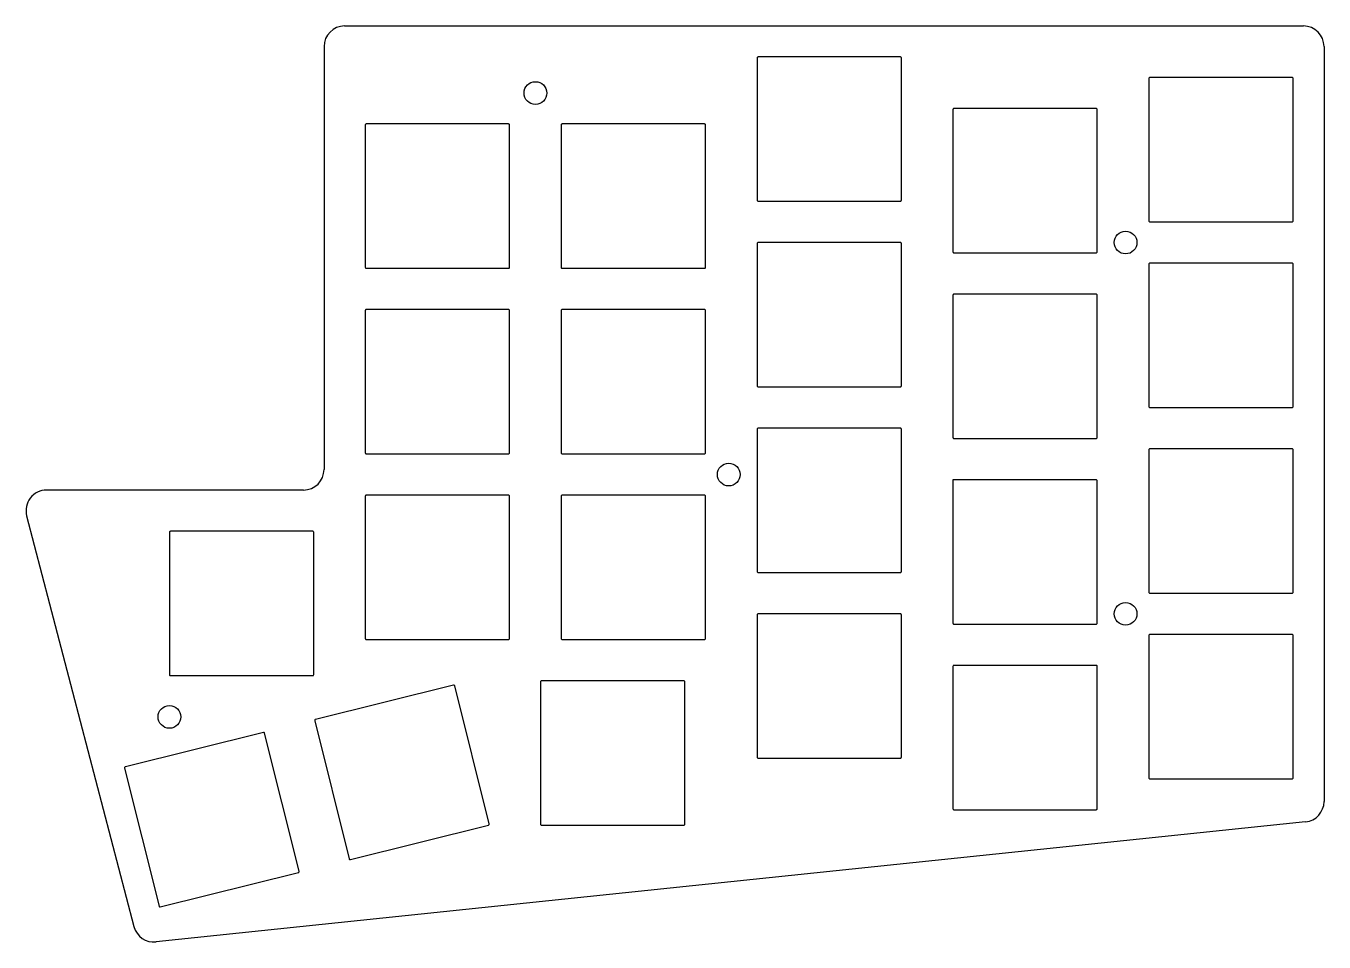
# Model space of a CAD drawing. Header units: millimetres. Extents: x 5 to 131, y 3 to 92.
import ezdxf

# ---------------------------------------------------------------- set-up
doc = ezdxf.new("R2010")
doc.units = ezdxf.units.MM

msp = doc.modelspace()

# ---------------------------------------------------------------- linework, layer by layer
for p, q in [((36.18, 91.59), (129.18, 91.59)), ((34.18, 89.59), (34.18, 48.59)), ((131.18, 89.59), (131.18, 16.39)), ((32.18, 46.59), (7.27, 46.59)), ((5.33, 44.09), (15.74, 4.25)), ((129.38, 14.41), (17.89, 2.77))]:
    msp.add_line(p, q)
for points in [[(76.28, 74.59), (90.08, 74.59, 0.414214), (90.18, 74.69), (90.18, 88.49, 0.414214), (90.08, 88.59), (76.28, 88.59, 0.414214), (76.18, 88.49), (76.18, 74.69, 0.414214)], [(114.28, 72.59), (128.08, 72.59, 0.414214), (128.18, 72.69), (128.18, 86.49, 0.414214), (128.08, 86.59), (114.28, 86.59, 0.414214), (114.18, 86.49), (114.18, 72.69, 0.414214)], [(95.28, 69.59), (109.08, 69.59, 0.414214), (109.18, 69.69), (109.18, 83.49, 0.414214), (109.08, 83.59), (95.28, 83.59, 0.414214), (95.18, 83.49), (95.18, 69.69, 0.414214)], [(38.28, 68.09), (52.08, 68.09, 0.414214), (52.18, 68.19), (52.18, 81.99, 0.414214), (52.08, 82.09), (38.28, 82.09, 0.414214), (38.18, 81.99), (38.18, 68.19, 0.414214)], [(57.28, 68.09), (71.08, 68.09, 0.414214), (71.18, 68.19), (71.18, 81.99, 0.414214), (71.08, 82.09), (57.28, 82.09, 0.414214), (57.18, 81.99), (57.18, 68.19, 0.414214)], [(76.28, 56.59), (90.08, 56.59, 0.414214), (90.18, 56.69), (90.18, 70.49, 0.414214), (90.08, 70.59), (76.28, 70.59, 0.414214), (76.18, 70.49), (76.18, 56.69, 0.414214)], [(114.28, 54.59), (128.08, 54.59, 0.414214), (128.18, 54.69), (128.18, 68.49, 0.414214), (128.08, 68.59), (114.28, 68.59, 0.414214), (114.18, 68.49), (114.18, 54.69, 0.414214)], [(95.28, 51.59), (109.08, 51.59, 0.414214), (109.18, 51.69), (109.18, 65.49, 0.414214), (109.08, 65.59), (95.28, 65.59, 0.414214), (95.18, 65.49), (95.18, 51.69, 0.414214)], [(38.28, 50.09), (52.08, 50.09, 0.414214), (52.18, 50.19), (52.18, 63.99, 0.414214), (52.08, 64.09), (38.28, 64.09, 0.414214), (38.18, 63.99), (38.18, 50.19, 0.414214)], [(57.28, 50.09), (71.08, 50.09, 0.414214), (71.18, 50.19), (71.18, 63.99, 0.414214), (71.08, 64.09), (57.28, 64.09, 0.414214), (57.18, 63.99), (57.18, 50.19, 0.414214)], [(76.28, 38.59), (90.08, 38.59, 0.414214), (90.18, 38.69), (90.18, 52.49, 0.414214), (90.08, 52.59), (76.28, 52.59, 0.414214), (76.18, 52.49), (76.18, 38.69, 0.414214)], [(114.28, 36.59), (128.08, 36.59, 0.414214), (128.18, 36.69), (128.18, 50.49, 0.414214), (128.08, 50.59), (114.28, 50.59, 0.414214), (114.18, 50.49), (114.18, 36.69, 0.414214)], [(95.28, 33.59), (109.08, 33.59, 0.414214), (109.18, 33.69), (109.18, 47.49, 0.414214), (109.08, 47.59), (95.18, 47.59), (95.18, 33.69, 0.414214)], [(38.28, 32.09), (52.08, 32.09, 0.414214), (52.18, 32.19), (52.18, 45.99, 0.414214), (52.08, 46.09), (38.28, 46.09, 0.414214), (38.18, 45.99), (38.18, 32.19, 0.414214)], [(57.28, 32.09), (71.08, 32.09, 0.414214), (71.18, 32.19), (71.18, 45.99, 0.414214), (71.08, 46.09), (57.28, 46.09, 0.414214), (57.18, 45.99), (57.18, 32.19, 0.414214)], [(19.28, 28.59), (33.08, 28.59, 0.414214), (33.18, 28.69), (33.18, 42.49, 0.414214), (33.08, 42.59), (19.28, 42.59, 0.414214), (19.18, 42.49), (19.18, 28.69, 0.414214)], [(76.28, 20.59), (90.08, 20.59, 0.414214), (90.18, 20.69), (90.18, 34.49, 0.414214), (90.08, 34.59), (76.28, 34.59, 0.414214), (76.18, 34.49), (76.18, 20.69, 0.414214)], [(114.28, 18.59), (128.08, 18.59, 0.414214), (128.18, 18.69), (128.18, 32.49, 0.414214), (128.08, 32.59), (114.28, 32.59, 0.414214), (114.18, 32.49), (114.18, 18.69, 0.414214)], [(95.28, 15.59), (109.08, 15.59, 0.414214), (109.18, 15.69), (109.18, 29.49, 0.414214), (109.08, 29.59), (95.28, 29.59, 0.414214), (95.18, 29.49), (95.18, 15.69, 0.414214)], [(55.28, 14.09), (69.08, 14.09, 0.414214), (69.18, 14.19), (69.18, 27.99, 0.414214), (69.08, 28.09), (55.28, 28.09, 0.414214), (55.18, 27.99), (55.18, 14.19, 0.414214)], [(36.74, 10.76), (50.13, 14.1, 0.414214), (50.2, 14.22), (46.86, 27.61, 0.414214), (46.74, 27.68), (33.35, 24.35, 0.414214), (33.28, 24.22), (36.61, 10.83, 0.414214)], [(18.3, 6.16), (31.69, 9.5, 0.414214), (31.76, 9.62), (28.42, 23.01, 0.414214), (28.3, 23.09), (14.91, 19.75, 0.414214), (14.84, 19.63), (18.18, 6.24, 0.414214)]]:
    msp.add_lwpolyline(points, format="xyb", close=True)
for centre in [(54.68, 85.09), (111.93, 70.59), (73.43, 48.09), (111.93, 34.59), (19.18, 24.59)]:
    msp.add_circle(centre, 1.1)
for centre, start, end in [((36.18, 89.59), 90, 180), ((129.18, 89.59), 0, 90), ((32.18, 48.59), 270, 0), ((7.27, 44.59), 90, 194.6474), ((129.18, 16.39), 275.9571, 0), ((17.68, 4.76), 194.6474, 275.9571)]:
    msp.add_arc(centre, 2, start, end)

doc.saveas('drawing.dxf')
